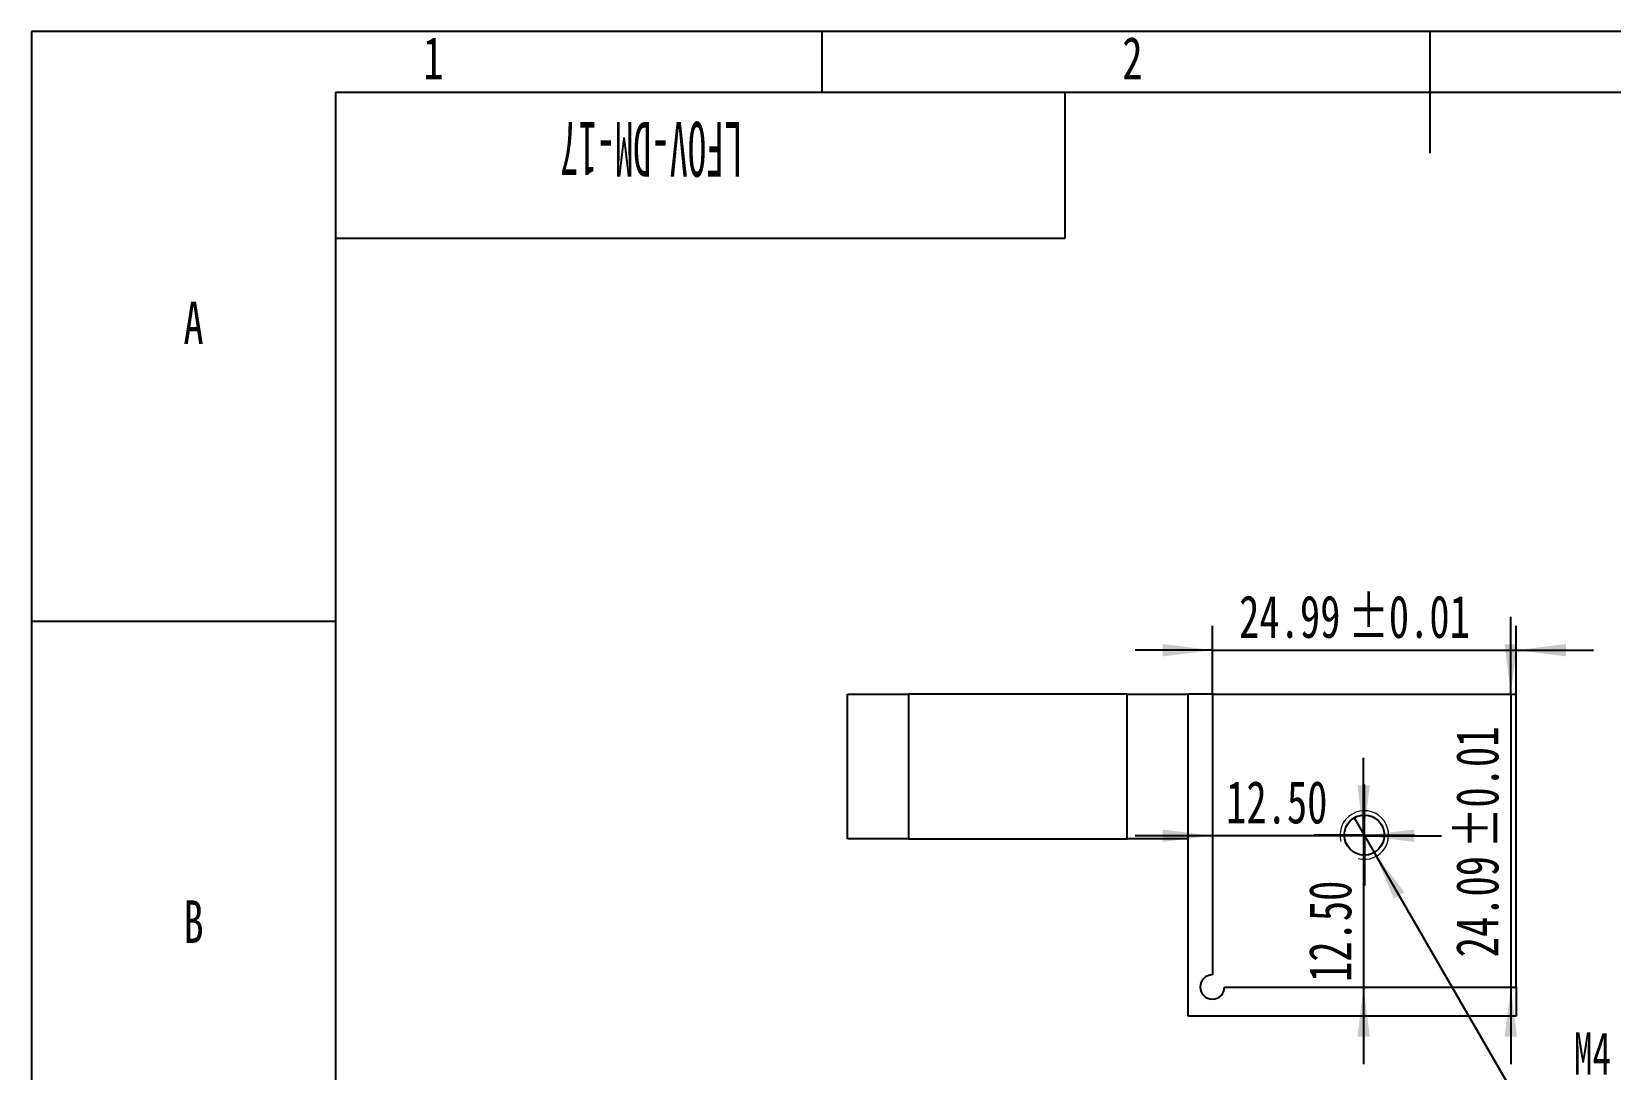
# Model space of a CAD drawing. Header units: millimetres. Extents: x 0 to 210, y 0 to 297.
# Drawn here: x 0 to 129.9, y 211.6 to 297 of the extents above; entities that cross this region are included whole.
import ezdxf

# ---------------------------------------------------------------- set-up
doc = ezdxf.new("R2010")
doc.units = ezdxf.units.MM
doc.layers.add('图框', color=7, linetype='Continuous')
doc.layers.add('根据设置的颜色创建', color=7, linetype='Continuous', lineweight=25)
doc.styles.add('SLDTEXTSTYLE5', font='TXT', dxfattribs={"width": 0.7})
doc.styles.add('SLDTEXTSTYLE6', font='TXT', dxfattribs={"width": 0.49})
doc.styles.add('SLDTEXTSTYLE7', font='TXT', dxfattribs={"width": 0.642857})
doc.dimstyles.new('SLDDIMSTYLE3', dxfattribs={"dimtxt": 3.5, "dimasz": 4.08, "dimexe": 0, "dimexo": 0.0625, "dimgap": 0.875, "dimtad": 2, "dimrnd": 1e-09, "dimzin": 4, "dimdsep": 46, "dimtxsty": 'SLDTEXTSTYLE5', "dimsah": 1, "dimcen": 0.09, "dimadec": 0, "dimazin": 1, "dimtfac": 1, "dimtmove": 0, "dimatfit": 0, "dimfxl": 0, "dimfrac": 2, "dimtolj": 1, "dimtzin": 12, "dimarcsym": 0})
doc.dimstyles.new('SLDDIMSTYLE5', dxfattribs={"dimtxt": 3.5, "dimasz": 4.08, "dimexe": 0, "dimexo": 0.0625, "dimgap": 0.875, "dimtad": 2, "dimrnd": 1e-09, "dimzin": 12, "dimdsep": 46, "dimtxsty": 'SLDTEXTSTYLE5', "dimsah": 1, "dimcen": 0.09, "dimadec": 0, "dimazin": 3, "dimtol": 1, "dimtp": 0.01, "dimtm": 0.01, "dimtfac": 1, "dimtmove": 0, "dimatfit": 0, "dimfxl": 0, "dimfrac": 2, "dimtolj": 1, "dimarcsym": 0})
doc.dimstyles.new('SLDDIMSTYLE6', dxfattribs={"dimtxt": 3.5, "dimasz": 4.08, "dimexe": 0, "dimexo": 0.0625, "dimgap": 0.875, "dimtad": 0, "dimtih": 1, "dimtoh": 1, "dimdec": 6, "dimrnd": 1e-09, "dimzin": 12, "dimdsep": 46, "dimtxsty": 'SLDTEXTSTYLE5', "dimblk1": 'NONE', "dimsah": 1, "dimcen": 0, "dimadec": 0, "dimazin": 3, "dimtfac": 1, "dimtmove": 0, "dimatfit": 3, "dimldrblk": 'NONE', "dimfxl": 0, "dimfrac": 2, "dimtolj": 1, "dimtzin": 12, "dimarcsym": 0})

# ---------------------------------------------------------------- blocks, each defined once
blk = doc.blocks.new('_D_10')
at = {"layer": '根据设置的颜色创建'}
for p, q in [((97.12, 242.51), (97.12, 248.12)), ((122.12, 242.51), (122.12, 248.12)), ((97.12, 246.12), (90.77, 246.12)), ((97.12, 246.12), (122.12, 246.12)), ((122.12, 246.12), (128.47, 246.12))]:
    blk.add_line(p, q, dxfattribs=at)
for points in [[(97.12, 246.12), (93.04, 246.63), (93.04, 245.61)], [(122.12, 246.12), (126.2, 245.61), (126.2, 246.63)]]:
    blk.add_solid(points, dxfattribs=at)
at = {"layer": '根据设置的颜色创建', "char_height": 3.5, "attachment_point": 1, "style": 'SLDTEXTSTYLE5'}
for s, insert in [('±0.01', (108.3, 250.63)), ('24.99', (99.32, 250.63))]:
    blk.add_mtext(s, dxfattribs=dict(at, insert=insert))
blk = doc.blocks.new('_D_11')
at = {"layer": '根据设置的颜色创建'}
for p, q in [((121.67, 242.51), (121.67, 248.86)), ((121.67, 242.51), (121.67, 218.42)), ((121.67, 218.42), (121.67, 212.07))]:
    blk.add_line(p, q, dxfattribs=at)
for points in [[(121.67, 242.51), (122.17, 246.59), (121.16, 246.59)], [(121.67, 218.42), (121.16, 214.34), (122.17, 214.34)]]:
    blk.add_solid(points, dxfattribs=at)
at = {"layer": '根据设置的颜色创建', "char_height": 3.5, "attachment_point": 1, "rotation": 90, "style": 'SLDTEXTSTYLE5'}
for s, insert in [('±0.01', (117.15, 229.84)), ('24.09', (117.15, 220.86))]:
    blk.add_mtext(s, dxfattribs=dict(at, insert=insert))
blk = doc.blocks.new('_D_12')
at = {"layer": '根据设置的颜色创建'}
for p, q in [((97.12, 230.86), (90.77, 230.86)), ((109.62, 230.86), (97.12, 230.86)), ((109.62, 230.91), (109.62, 228.86)), ((109.62, 230.86), (115.97, 230.86))]:
    blk.add_line(p, q, dxfattribs=at)
for points in [[(97.12, 230.86), (93.04, 231.37), (93.04, 230.35)], [(109.62, 230.86), (113.7, 230.35), (113.7, 231.37)]]:
    blk.add_solid(points, dxfattribs=at)
at = {"layer": '根据设置的颜色创建', "insert": (98.25, 235.37), "char_height": 3.5, "attachment_point": 1, "style": 'SLDTEXTSTYLE5'}
blk.add_mtext('12.50', dxfattribs=at)
blk = doc.blocks.new('_D_13')
at = {"layer": '根据设置的颜色创建'}
for p, q in [((109.56, 230.91), (109.56, 237.26)), ((109.62, 230.91), (107.56, 230.91)), ((109.56, 230.91), (109.56, 218.42)), ((109.56, 218.42), (109.56, 212.07))]:
    blk.add_line(p, q, dxfattribs=at)
for points in [[(109.56, 230.91), (110.07, 234.99), (109.05, 234.99)], [(109.56, 218.42), (109.05, 214.34), (110.07, 214.34)]]:
    blk.add_solid(points, dxfattribs=at)
at = {"layer": '根据设置的颜色创建', "insert": (105.05, 218.83), "char_height": 3.5, "attachment_point": 1, "rotation": 90, "style": 'SLDTEXTSTYLE5'}
blk.add_mtext('12.50', dxfattribs=at)
blk = doc.blocks.new('SW_SYMBOL_HOLE_DEPTH')
at = {"layer": '根据设置的颜色创建', "color": 0}
for p, q in [((0, 875), (800, 875)), ((400, 875), (400, 75)), ((100, 555), (400, 75)), ((700, 555), (400, 75))]:
    blk.add_line(p, q, dxfattribs=at)
blk = doc.blocks.new('_D_14')
at = {"layer": '根据设置的颜色创建'}
for p, q in [((108.79, 232.34), (110.44, 229.48)), ((110.44, 229.48), (121.48, 210.37)), ((121.48, 210.37), (149.49, 210.37))]:
    blk.add_line(p, q, dxfattribs=at)
blk.add_solid([(110.44, 229.48), (112.04, 225.7), (112.92, 226.2)], dxfattribs=at)
at = {"layer": '根据设置的颜色创建', "xscale": 0.004511737089201878, "yscale": 0.004511737089201878, "zscale": 0.004511737089201878}
for p in [(140.05, 210.71), (136.38, 206.19)]:
    blk.add_blockref('SW_SYMBOL_HOLE_DEPTH', p, dxfattribs=at)
at = {"layer": '根据设置的颜色创建', "char_height": 3.5, "attachment_point": 1}
for s, insert, style in [('M4 - 6H', (126.85, 214.7), 'SLDTEXTSTYLE7'), ('8', (145.26, 214.7), 'SLDTEXTSTYLE5'), ('%%c', (123.06, 210.2), 'SLDTEXTSTYLE5'), ('3.30', (128.49, 210.18), 'SLDTEXTSTYLE5'), ('10.10', (141.59, 210.18), 'SLDTEXTSTYLE5')]:
    blk.add_mtext(s, dxfattribs=dict(at, insert=insert, style=style))
blk = doc.blocks.new('_None')
blk = doc.blocks.new('SW_CENTERMARKSYMBOL_1')
at = {"layer": '根据设置的颜色创建', "color": 0}
for p, q in [((0, 2.5), (0, 4.15)), ((0, 0), (0, 2.5)), ((-2.5, 0), (-4.15, 0)), ((0, 0), (-2.5, 0)), ((0, 0), (0, -2.5)), ((0, 0), (2.5, 0)), ((2.5, 0), (4.15, 0)), ((0, -2.5), (0, -4.15))]:
    blk.add_line(p, q, dxfattribs=at)

msp = doc.modelspace()

# ---------------------------------------------------------------- linework, layer by layer
at = {"color": 7, "linetype": 'Continuous', "lineweight": 25}
for p, q in [((67.1225443, 230.6057036), (67.1225443, 242.5057036)), ((67.1225443, 242.5057036), (72.1225443, 242.5057036)), ((72.1225443, 242.5057036), (72.1225443, 230.6057036)), ((90.1225443, 242.5057036), (72.1225443, 242.5057036)), ((90.1225443, 230.6057036), (90.1225443, 242.5057036)), ((90.1225443, 242.5057036), (95.1225443, 242.5057036)), ((95.1225443, 216.0057036), (95.1225443, 242.5057036)), ((97.1225443, 242.5057036), (95.1225443, 242.5057036)), ((97.1225443, 242.5057036), (97.1225443, 219.4157036)), ((97.1225443, 242.5057036), (122.1161443, 242.5057036)), ((122.1161443, 218.4157036), (122.1161443, 242.5057036)), ((72.1225443, 230.6057036), (67.1225443, 230.6057036)), ((72.1225443, 230.6057036), (90.1225443, 230.6057036)), ((95.1225443, 230.6057036), (90.1225443, 230.6057036)), ((98.1225443, 218.4157036), (122.1161443, 218.4157036)), ((122.1161443, 218.4157036), (122.1161443, 216.0057036)), ((122.1161443, 216.0057036), (95.1225443, 216.0057036))]:
    msp.add_line(p, q, dxfattribs=at)
msp.add_circle((109.6193443, 230.9125036), 1.65, dxfattribs=at)
at = {"color": 7, "linetype": 'Continuous', "lineweight": 18}
msp.add_arc((109.6193443, 230.9125036), 2, 255, 195, dxfattribs=at)
at = {"color": 7, "linetype": 'Continuous', "lineweight": 25}
msp.add_arc((97.1225443, 218.4157036), 1, 90, 0, dxfattribs=at)
at = {"layer": '图框'}
for p, q in [((210, 297), (0, 297)), ((0, 297), (0, 0)), ((65, 297), (65, 292)), ((0, 248.5), (25, 248.5))]:
    msp.add_line(p, q, dxfattribs=at)
at = {"layer": '图框', "lineweight": 25}
for p, q in [((115, 297), (115, 287)), ((205, 292), (25, 292)), ((25, 292), (25, 5)), ((85, 280), (85, 292)), ((25, 280), (85, 280))]:
    msp.add_line(p, q, dxfattribs=at)

# ---------------------------------------------------------------- block references
at = {"layer": '根据设置的颜色创建'}
msp.add_blockref('SW_CENTERMARKSYMBOL_1', (109.6193443, 230.9125036), dxfattribs=at)

# ---------------------------------------------------------------- texts
at = {"color": 7, "linetype": 'Continuous', "lineweight": 0, "char_height": 3.5, "attachment_point": 2, "style": 'SLDTEXTSTYLE5'}
for s, insert in [('1', (33.0444444, 296.5679808)), ('2', (90.5444444, 296.5679808))]:
    msp.add_mtext(s, dxfattribs=dict(at, insert=insert))
at = {"layer": '图框', "insert": (50.9807446, 285.064406), "char_height": 4.5, "attachment_point": 2, "rotation": 180, "style": 'SLDTEXTSTYLE6'}
msp.add_mtext('LFOV-DM-17', dxfattribs=at)
at = {"layer": '图框', "char_height": 3.5, "attachment_point": 2, "style": 'SLDTEXTSTYLE5'}
for s, insert in [('A', (13.3203125, 274.7909201)), ('B', (13.3203125, 225.5409201))]:
    msp.add_mtext(s, dxfattribs=dict(at, insert=insert))

# ---------------------------------------------------------------- dimensions: what is measured, and where the dimension line sits
at = {"layer": '根据设置的颜色创建'}
for base, p1, p2, dimstyle, picture, middle in [((122.1161443, 246.1221426), (97.1225443, 242.5057036), (122.1161443, 242.5057036), 'SLDDIMSTYLE5', '_D_10', (108.5189673, 246.1221426)), ((97.1225443, 230.8615259), (109.6193443, 230.9125036), (97.1225443, 219.4157036), 'SLDDIMSTYLE3', '_D_12', (102.0891273, 230.8615259))]:
    dim = msp.add_linear_dim(base=base, p1=p1, p2=p2, dimstyle=dimstyle, dxfattribs=at)
    dim.commit()
    dim.dimension.update_dxf_attribs({"geometry": picture, "text_midpoint": middle, "dimtype": 160})
for base, p1, p2, dimstyle, picture, middle in [((121.6664843, 218.4157036), (122.1161443, 242.5057036), (122.1161443, 218.4157036), 'SLDDIMSTYLE5', '_D_11', (121.6664843, 230.0605999)), ((109.5590248, 218.4157036), (109.6193443, 230.9125036), (98.1225443, 218.4157036), 'SLDDIMSTYLE3', '_D_13', (109.5590248, 222.6726274))]:
    dim = msp.add_linear_dim(base=base, p1=p1, p2=p2, angle=90, dimstyle=dimstyle, dxfattribs=at)
    dim.commit()
    dim.dimension.update_dxf_attribs({"geometry": picture, "text_midpoint": middle, "dimtype": 160})
dim = msp.add_diameter_dim_2p(p1=(108.7944644, 232.3415149), p2=(110.4442241, 229.4834924), text=' M4 - 6H {\\fGDT;x} 8\\P%%c 3.30 {\\fGDT;x} 10.10\\P', dimstyle='SLDDIMSTYLE6', override={"dimpost": '<>'}, dxfattribs=at)
dim.commit()
dim.dimension.update_dxf_attribs({"geometry": '_D_14', "text_midpoint": (136.27544, 210.184694), "dimtype": 163})

doc.saveas('drawing.dxf')
